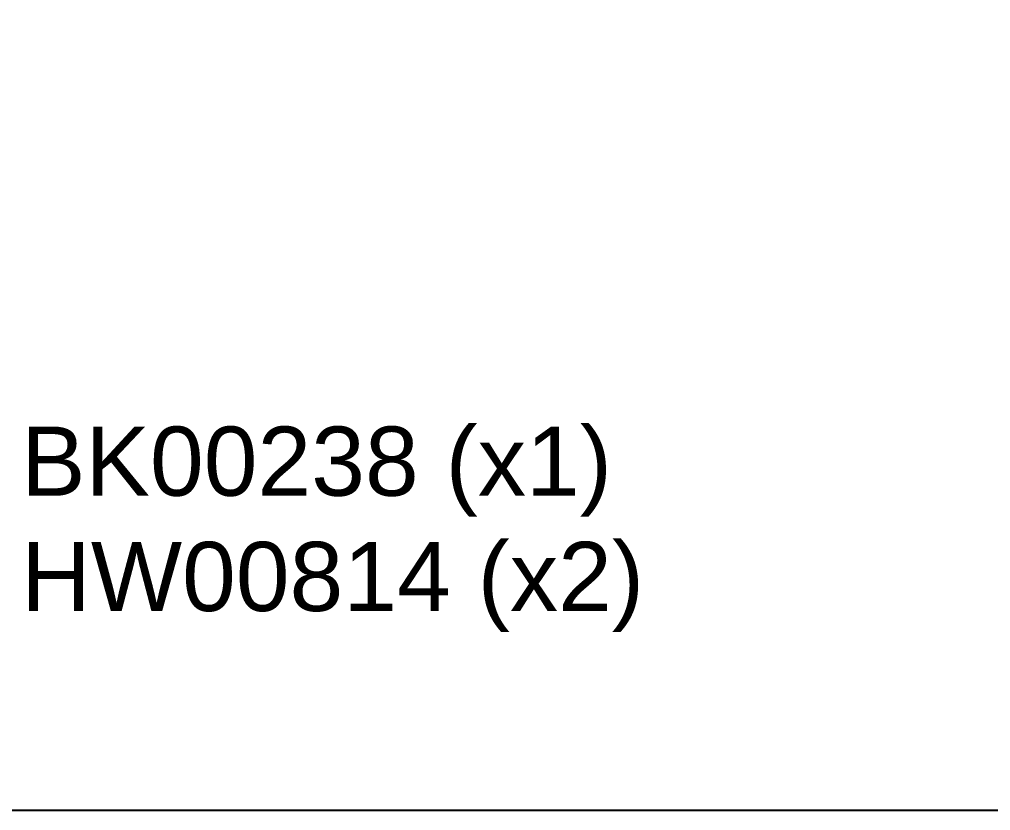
# Model space of a CAD drawing. Extents: x 0 to 10.9, y -11 to 0.
# Drawn here: x 4.574 to 7.206, y -10.957 to -8.812 of the extents above; entities that cross this region are included whole.
import ezdxf
from ezdxf import colors
from ezdxf.entities.mleader import LeaderData, LeaderLine
from ezdxf.math import Vec2, Vec3

# ---------------------------------------------------------------- set-up
doc = ezdxf.new("R2010")
doc.units = 0
doc.header["$LTSCALE"] = 0.5
doc.header["$MEASUREMENT"] = 0
doc.layers.add('FAB DWG', color=221, linetype='CONTINUOUS')
doc.layers.add('Text-Unprinted', color=131, linetype='CONTINUOUS', plot=False)
doc.styles.add('LSAD_Standard', font='arial.ttf')

msp = doc.modelspace()

# ---------------------------------------------------------------- linework, layer by layer
at = {"layer": 'Text-Unprinted', "ltscale": 0.5, "transparency": 16777216}
msp.add_lwpolyline([(0, 0), (10.3147, 0), (10.3147, -10.9567), (0, -10.9567)], close=True, dxfattribs=at)

# ---------------------------------------------------------------- leaders
at = {"layer": 'FAB DWG', "ltscale": 0.5, "transparency": 16777216}
ml = msp.add_multileader_mtext('Standard', dxfattribs=at)
ml.set_content('\\A1;BK00238 (x1)\\PHW00814 (x2)', color=256, style='LSAD_Standard')
ml.set_leader_properties()
ml.build(insert=Vec2(0, 0))
ml.multileader.update_dxf_attribs({"text_left_attachment_type": 2, "dogleg_length": 0.36, "arrow_head_size": 0.1875})
ctx = ml.context
ctx.base_point, ctx.char_height, ctx.arrow_head_size, ctx.landing_gap_size, ctx.plane_origin = Vec3(4.4885, -10.1965), 0.1875, 0.1875, 0.09, Vec3(2.9092, 13.39)
ctx.left_attachment = 2
notes = []
notes.append((ctx, [(1, (1, 1, 0), (4.2113, -10.1965), (1, 0), 0.2772, [(0, [(1.9908, -6.8612)], 0, [])])]))
ctx.mtext.insert, ctx.mtext.width, ctx.mtext.defined_height, ctx.mtext.flow_direction = Vec3(4.5785, -9.9158), 2.351815, 0.6491, 5
for ctx, leaders in notes:
    for number, flags, end, landing, length, lines in leaders:
        leader = LeaderData()
        leader.index, (leader.has_last_leader_line, leader.has_dogleg_vector, leader.attachment_direction) = number, flags
        leader.last_leader_point, leader.dogleg_vector, leader.dogleg_length = Vec3(end), Vec3(landing), length
        for number, points, colour, breaks in lines:
            line = LeaderLine()
            line.index, line.vertices, line.color, line.breaks = number, Vec3.list(points), colors.encode_raw_color(colour), breaks
            leader.lines.append(line)
        ctx.leaders.append(leader)

doc.saveas('drawing.dxf')
